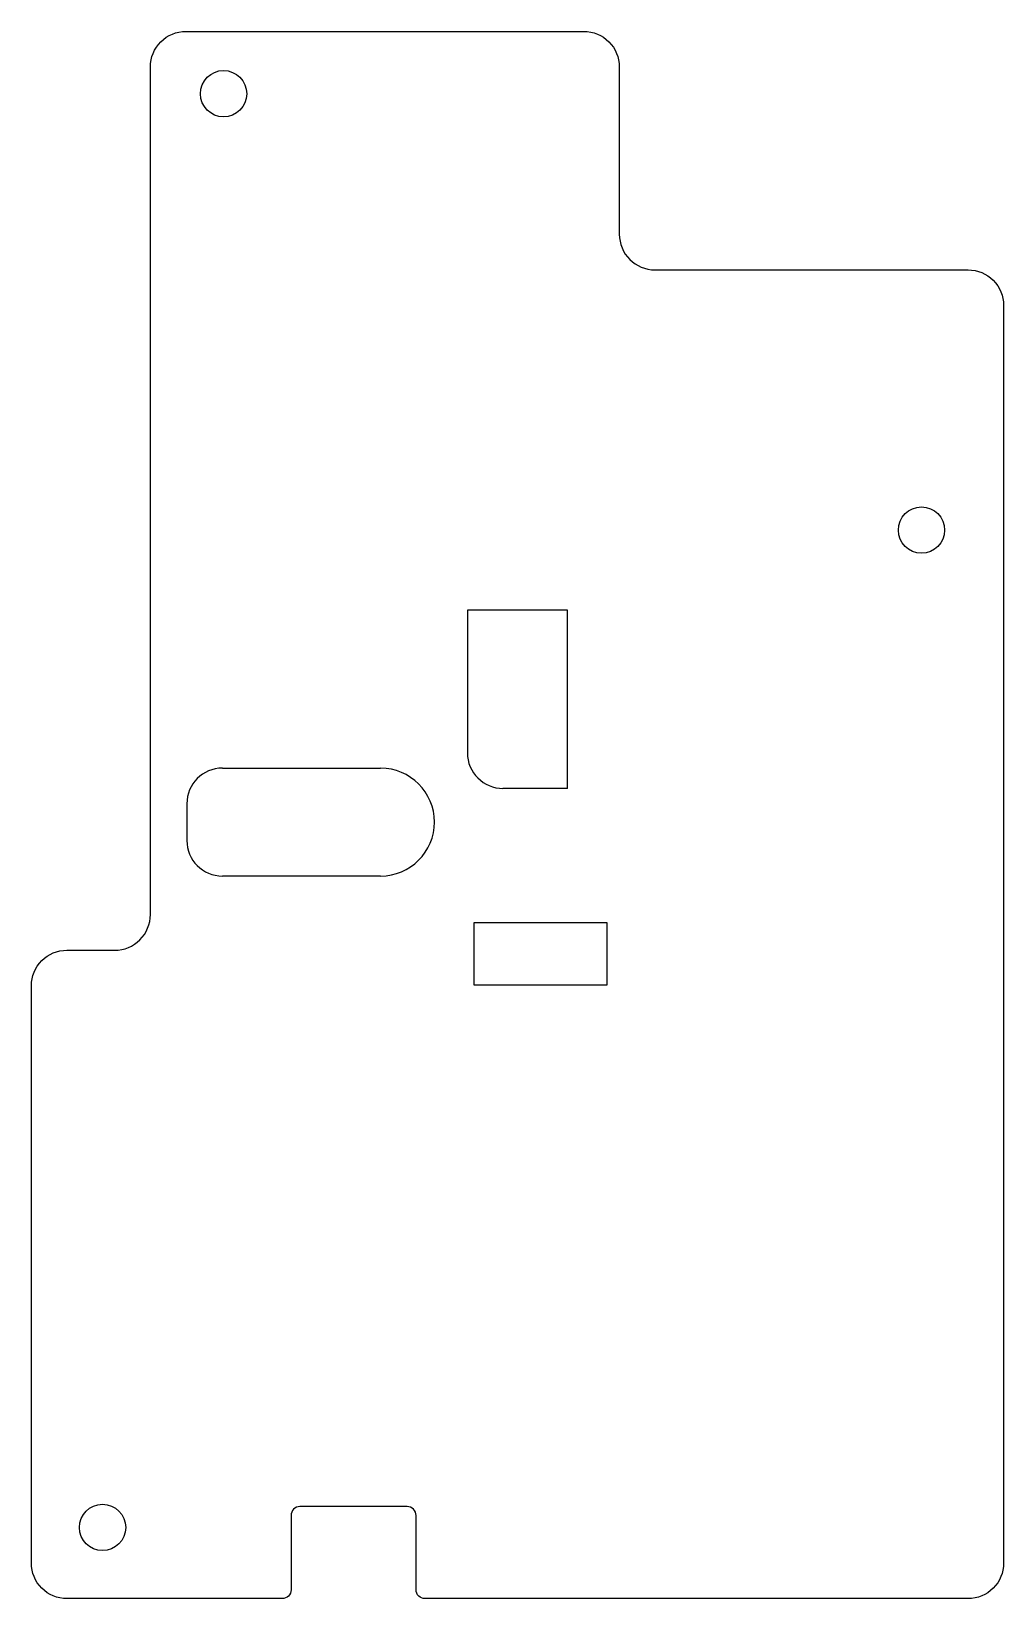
# Model space of a CAD drawing. Header units: inches. Extents: x 0 to 2.73, y 0 to 4.4.
import ezdxf

# ---------------------------------------------------------------- set-up
doc = ezdxf.new("R2010")
doc.units = ezdxf.units.IN
doc.layers.get('0').update_dxf_attribs({"linetype": 'CONTINUOUS'})

msp = doc.modelspace()

# ---------------------------------------------------------------- linework, layer by layer
for p, q in [((1.5054, 2.7754), (1.2246, 2.7754)), ((1.2246, 2.7754), (1.2246, 2.3746)), ((1.5054, 2.2746), (1.5054, 2.7754)), ((0.5367, 2.3316), (0.9806, 2.3316)), ((1.5054, 2.2746), (1.3246, 2.2746)), ((0.4367, 2.2316), (0.4367, 2.1286)), ((0.9806, 2.0286), (0.5367, 2.0286))]:
    msp.add_line(p, q)
msp.add_lwpolyline([(0.2343, 1.8204, 0.414214), (0.3343, 1.9204), (0.3343, 4.3, -0.414214), (0.4343, 4.4), (1.5513, 4.4, -0.414214), (1.6513, 4.3), (1.6513, 3.8304, 0.414214), (1.7513, 3.7304), (2.6307, 3.7304, -0.414214), (2.7307, 3.6304), (2.7307, 0.1, -0.414214), (2.6307, 0), (1.1057, 0, -0.414214), (1.0807, 0.025), (1.0807, 0.2336, 0.414214), (1.0557, 0.2586), (0.7543, 0.2586, 0.414214), (0.7293, 0.2336), (0.7293, 0.025, -0.414214), (0.7043, 0), (0.1, 0, -0.414214), (0, 0.1), (0, 1.7204, -0.414214), (0.1, 1.8204)], format="xyb", close=True)
msp.add_lwpolyline([(1.617, 1.8971), (1.243, 1.8971), (1.243, 1.723), (1.617, 1.723)], close=True)
for centre in [(0.54, 4.225), (2.5, 3), (0.2, 0.2)]:
    msp.add_circle(centre, 0.065)
for centre, radius, start, end in [((1.3246, 2.3746), 0.1, 180, 270), ((0.5367, 2.2316), 0.1, 90, 180), ((0.9806, 2.1801), 0.1515, -90, 90), ((0.5367, 2.1286), 0.1, 180, 270)]:
    msp.add_arc(centre, radius, start, end)

doc.saveas('drawing.dxf')
